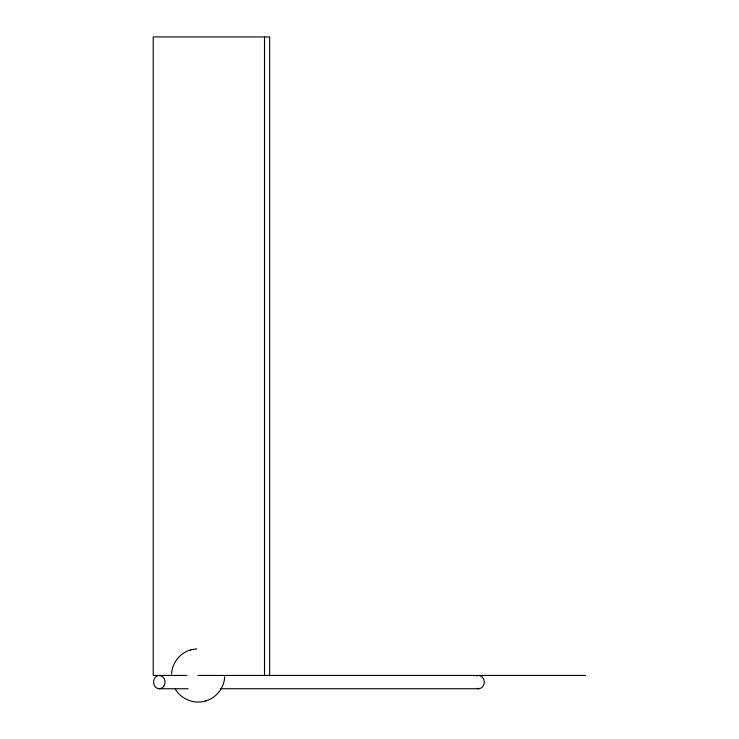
<?xml version="1.0" encoding="UTF-8"?>
<svg xmlns="http://www.w3.org/2000/svg" width="739" height="739" viewBox="0 0 739 739"><rect width="100%" height="100%" fill="white"/><g stroke="black" fill="none" stroke-linecap="round" stroke-linejoin="round"><path stroke-width="1.11" d="M171.54 674.144C171.947 663.179 179.863 653.008 190.422 649.987M224.684 676.748C224.286 687.713 216.37 697.884 205.811 700.905M191.567 649.673L196.814 648.87M190.32 650.015L191.678 649.636M205.913 700.877C194.588 704.646 181.064 699.26 175.3 689.108M186.958 675.446L153.213 675.446L153.213 36.95L269.68 36.95L269.68 675.446M197.96 675.446L585.787 675.446M159.291 688.748L188.103 688.748M220.379 688.748L478.539 688.748M264.507 36.95L264.507 675.446M476.526 675.862A6.651 5.764 -90 0 1 484.304 682.097A6.651 5.764 -90 0 1 476.526 688.332M164.067 685.829A6.651 5.764 -90 0 0 159.707 675.464A6.651 5.764 -90 0 0 154.109 685.007A6.651 5.764 -90 0 0 164.067 685.829"/></g></svg>
